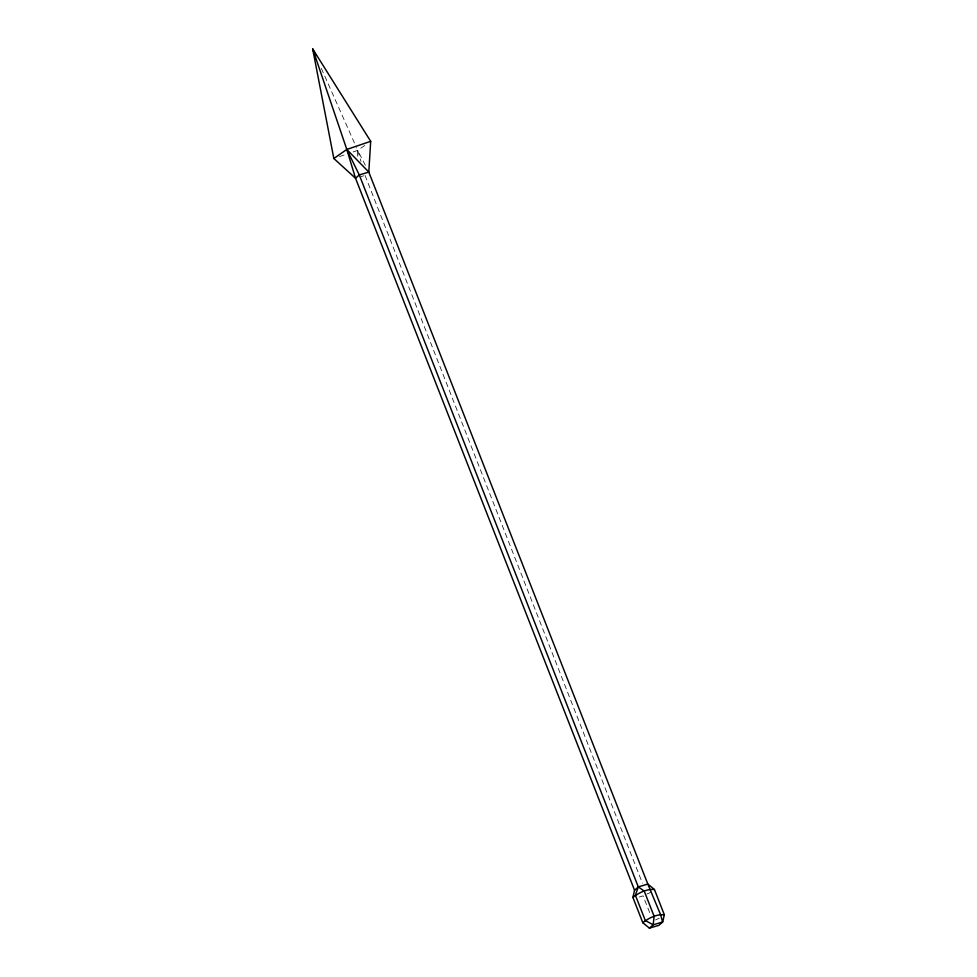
<?xml version="1.0" encoding="UTF-8"?>
<svg xmlns="http://www.w3.org/2000/svg" width="977" height="977" viewBox="0 0 977 977"><rect width="100%" height="100%" fill="white"/><g stroke="black" fill="none" stroke-linecap="round" stroke-linejoin="round"><path stroke-width="0.73" stroke-dasharray="4.88 3.66" d="M357.264 156.247L357.716 150.373L356.483 147.588M364.8 145.439L357.716 150.373L352.099 152.278M646.884 894.102L651.94 891.745M655.53 919.955L659.316 918.185M339.459 156.576L345.076 154.671M360.977 176.642L363.7 175.823M639.288 897.008L643.098 895.86L650.804 915.51M365.337 165.296L357.716 150.373L360.977 161.498M321.299 68.317L355.872 146.196M365.056 175.42L642.414 883.147"/><path stroke-width="1.47" d="M370.686 141.323L368.805 172.086L647.824 884.075L660.489 914.46L662.675 921.97L658.938 925.304L649.412 928.15L642.805 922.703L632.901 897.436L634.562 890.255L355.53 178.266L346.811 149.444L312.664 48.85L370.686 141.323L346.811 149.444L333.841 158.494L355.53 178.266L359.28 174.932L368.805 172.086L346.811 149.444L359.28 174.932L638.299 886.921L644.234 891.097L654.138 916.365L653.161 924.816L649.412 928.15M664.336 914.79L662.675 921.97L653.161 924.816L645.296 920.481L635.392 895.213L638.299 886.921L647.824 884.075L654.443 889.522L664.336 914.79C656.642 914.02 648.704 918.05 642.805 922.703M634.562 890.255L638.299 886.921M632.901 897.436C638.799 892.783 646.737 888.752 654.443 889.522M315.742 55.799L312.664 48.85L333.841 158.494"/></g></svg>
